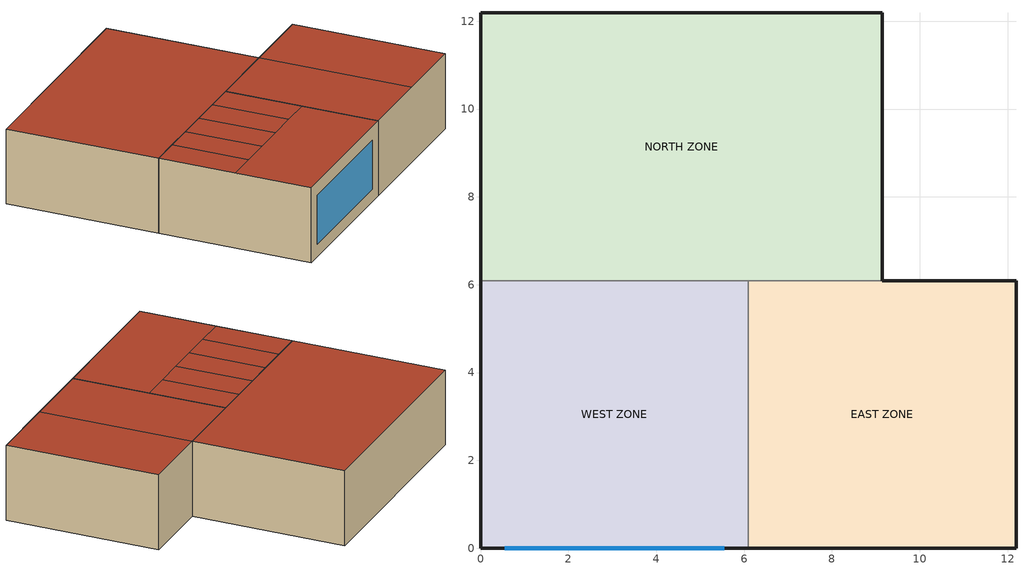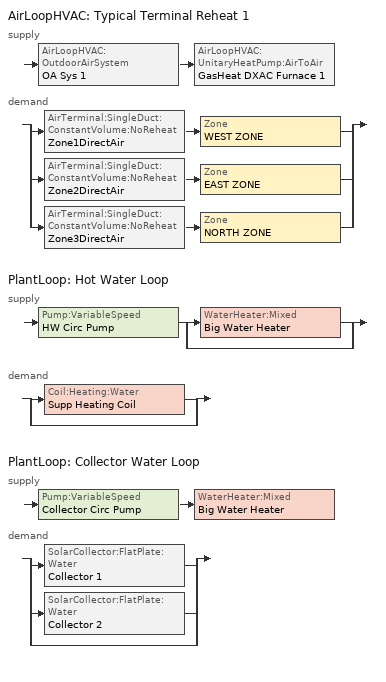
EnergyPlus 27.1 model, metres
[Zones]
WEST ZONE
 floor outside (FLOOR SLAB 8 IN): 0,0 0,6.1 6.1,6.1 6.1,0 z0
 wall outside (EXTWALL80): 0,6.1 0,0 6.1,0 z0:3.05
 wall to NORTH ZONE (PARTITION06): 6.1,6.1 0,6.1 z0:3.05
 wall to EAST ZONE (PARTITION06): 6.1,0 6.1,6.1 z0:3.05
 window (WIN-CON-LIGHT): 0.55,0 5.55,0 z0.5:2.5
 roof outside (ROOF34): 0,6.1 0,3.05 1.22,3.05 1.22,6.1 z3.05; 1.22,6.1 1.22,3.05 2.44,3.05 2.44,6.1 z3.05; 2.44,6.1 2.44,3.05 3.66,3.05 3.66,6.1 z3.05; 3.66,6.1 3.66,3.05 4.88,3.05 4.88,6.1 z3.05; 4.88,6.1 4.88,3.05 6.1,3.05 6.1,6.1 z3.05; 0,3.05 0,0 6.1,0 6.1,3.05 z3.05
EAST ZONE
 floor adiabatic (FLOOR SLAB 8 IN): 6.1,0 6.1,6.1 12.19,6.1 12.19,0 z0
 wall outside (EXTWALL80): 6.1,0 12.19,0 12.19,6.1 9.14,6.1 z0:3.05
 wall to NORTH ZONE (PARTITION06): 9.14,6.1 6.1,6.1 z0:3.05
 roof outside (ROOF34): 6.1,6.1 6.1,0 9.14,0 9.14,6.1 z3.05; 9.14,6.1 9.14,0 12.19,0 12.19,6.1 z3.05
NORTH ZONE
 floor adiabatic (FLOOR SLAB 8 IN): 0,6.1 0,12.19 9.14,12.19 9.14,6.1 z0
 wall outside (EXTWALL80): 9.14,6.1 9.14,12.19 0,12.19 0,6.1 z0:3.05
 roof outside (ROOF34): 0,12.19 0,6.1 9.14,6.1 9.14,12.19 z3.05
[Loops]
AirLoopHVAC 'Typical Terminal Reheat 1'
 supply: AirLoopHVAC:OutdoorAirSystem 'OA Sys 1' > AirLoopHVAC:UnitaryHeatPump:AirToAir 'GasHeat DXAC Furnace 1'
 demand: split
  | AirTerminal:SingleDuct:ConstantVolume:NoReheat 'Zone1DirectAir' > Zone 'WEST ZONE'
  | AirTerminal:SingleDuct:ConstantVolume:NoReheat 'Zone2DirectAir' > Zone 'EAST ZONE'
  | AirTerminal:SingleDuct:ConstantVolume:NoReheat 'Zone3DirectAir' > Zone 'NORTH ZONE'
PlantLoop 'Hot Water Loop'
 supply: Pump:VariableSpeed 'HW Circ Pump' > split
  | WaterHeater:Mixed 'Big Water Heater'
  | bypass
 demand: split
  | Coil:Heating:Water 'Supp Heating Coil'
  | bypass
PlantLoop 'Collector Water Loop'
 supply: Pump:VariableSpeed 'Collector Circ Pump' > WaterHeater:Mixed 'Big Water Heater'
 demand: split
  | SolarCollector:FlatPlate:Water 'Collector 1'
  | SolarCollector:FlatPlate:Water 'Collector 2'
  | bypass
[Building]
NONE: North Axis {deg}=0; Terrain=Suburbs; Loads Convergence Tolerance Value {W}=0.04; Temperature Convergence Tolerance Value {deltaC}=0.4; Solar Distribution=FullInteriorAndExterior; Maximum Number of Warmup Days=25; Minimum Number of Warmup Days=6
[Site:Location]
Miami Intl Ap FL USA WMO=722020: Latitude {deg}=25.82; Longitude {deg}=-80.3; Time Zone {hr}=-5; Elevation {m}=11
[SizingPeriod:DesignDay] Day of Month=21; Humidity Condition Type=Wetbulb; Barometric Pressure {Pa}=101217; Rain Indicator=No; Snow Indicator=No; Daylight Saving Time Indicator=No; Solar Model Indicator=ASHRAEClearSky
Name | Month | Day Type | Maximum Dry-Bulb Temperature {C} | Daily Dry-Bulb Temperature Range {deltaC} | Wetbulb or DewPoint at Maximum Dry-Bulb {C} | Wind Speed {m/s} | Wind Direction {deg} | Sky Clearness
Miami Intl Ap Ann Htg 99.6% Condns DB | 1 | WinterDesignDay | 8.7 | 0 | 8.7 | 3.8 | 340 | 0
Miami Intl Ap Ann Clg .4% Condns DB=>MWB | 7 | SummerDesignDay | 33.2 | 6.7 | 25.3 | 4.5 | 140 | 1
[Site:GroundTemperature:BuildingSurface]
20.03, 20.03, 20.13, 20.3, 20.43, 20.52, 20.62, 20.77, 20.78, 20.55, 20.44, 20.2
[Material] Thermal Absorptance=0.9
Name | Roughness | Thickness {m} | Conductivity {W/m-K} | Density {kg/m3} | Specific Heat {J/kg-K} | Solar Absorptance | Visible Absorptance
A1 - 1 IN STUCCO | Smooth | 0.0253898 | 0.691831 | 1858.142 | 836.8 | 0.92 | 0.92
C4 - 4 IN COMMON BRICK | Rough | 0.101498 | 0.726422 | 1922.216 | 836.8 | 0.76 | 0.76
E1 - 3 / 4 IN PLASTER OR GYP BOARD | Smooth | 0.01905 | 0.726422 | 1601.846 | 836.8 | 0.92 | 0.92
C6 - 8 IN CLAY TILE | Smooth | 0.203302 | 0.570761 | 1121.292 | 836.8 | 0.82 | 0.82
C10 - 8 IN HW CONCRETE | MediumRough | 0.203302 | 1.729577 | 2242.585 | 836.8 | 0.65 | 0.65
E2 - 1 / 2 IN SLAG OR STONE | Rough | 0.0127102 | 1.435549 | 881.0155 | 1673.6 | 0.55 | 0.55
E3 - 3 / 8 IN FELT AND MEMBRANE | Rough | 0.00954024 | 0.190253 | 1121.292 | 1673.6 | 0.75 | 0.75
B5 - 1 IN DENSE INSULATION | VeryRough | 0.0253898 | 0.0432394 | 91.30524 | 836.8 | 0.5 | 0.5
C12 - 2 IN HW CONCRETE | MediumRough | 0.0509016 | 1.729577 | 2242.585 | 836.8 | 0.65 | 0.65
[WindowMaterial:Glazing]
WIN-LAY-GLASS-LIGHT: Optical Data Type=SpectralAverage; Thickness {m}=0.003; Solar Transmittance at Normal Incidence=0.9; Front Side Solar Reflectance at Normal Incidence=0.031; Back Side Solar Reflectance at Normal Incidence=0.031; Visible Transmittance at Normal Incidence=0.9; Front Side Visible Reflectance at Normal Incidence=0.05; Back Side Visible Reflectance at Normal Incidence=0.05; Infrared Transmittance at Normal Incidence=0; Front Side Infrared Hemispherical Emissivity=0.84; Back Side Infrared Hemispherical Emissivity=0.84; Conductivity {W/m-K}=0.9
[Construction]
EXTWALL80: A1 - 1 IN STUCCO, C4 - 4 IN COMMON BRICK, E1 - 3 / 4 IN PLASTER OR GYP BOARD
PARTITION06: E1 - 3 / 4 IN PLASTER OR GYP BOARD, C6 - 8 IN CLAY TILE, E1 - 3 / 4 IN PLASTER OR GYP BOARD
FLOOR SLAB 8 IN: C10 - 8 IN HW CONCRETE
ROOF34: E2 - 1 / 2 IN SLAG OR STONE, E3 - 3 / 8 IN FELT AND MEMBRANE, B5 - 1 IN DENSE INSULATION, C12 - 2 IN HW CONCRETE
WIN-CON-LIGHT: WIN-LAY-GLASS-LIGHT
[Zone] Type=1; Multiplier=1; Ceiling Height {m}=autocalculate; Volume {m3}=autocalculate
WEST ZONE; EAST ZONE; NORTH ZONE
[People] Number of People Schedule=OFFICE OCCUPANCY; Number of People Calculation Method=people; Fraction Radiant=0.3; Activity Level Schedule=Activity Sch; Carbon Dioxide Generation Rate {m3/s-W}=3.82E-8; Mean Radiant Temperature Calculation Type=EnclosureAveraged; Work Efficiency Schedule=Work Eff Sch; Clothing Insulation Calculation Method=ClothingInsulationSchedule; Clothing Insulation Schedule=Clothing Sch; Air Velocity Schedule=Air Velo Sch; Thermal Comfort Model 1 Type=FANGER
Name | Zone or ZoneList or Space or SpaceList | Number of People
WEST ZONE PEOPLE | WEST ZONE | 3
EAST ZONE | EAST ZONE | 3
NORTH ZONE | NORTH ZONE | 4
[Lights] Schedule=OFFICE LIGHTING; Design Level Calculation Method=LightingLevel; Return Air Fraction=0; Fraction Radiant=0.2; Fraction Visible=0.2; Fraction Replaceable=0
Name | Zone or ZoneList or Space or SpaceList | Lighting Level {W}
EAST ZONE Lights 1 | EAST ZONE | 1464.375
NORTH ZONE Lights 1 | NORTH ZONE | 878.6252
[ElectricEquipment] Schedule=INTERMITTENT; Design Level Calculation Method=EquipmentLevel; Fraction Latent=0; Fraction Radiant=0.3; Fraction Lost=0
Name | Zone or ZoneList or Space or SpaceList | Design Level {W}
WEST ZONE ElecEq 1 | WEST ZONE | 2928.751
EAST ZONE ElecEq 1 | EAST ZONE | 1464.375
NORTH ZONE ElecEq 1 | NORTH ZONE | 2928.751
[ZoneControl:Thermostat]
Zone 2 Thermostat: Zone or ZoneList=EAST ZONE; Control Type Schedule=Zone Control Type Sched; Control 1=Dual Setpoint with DB
[ThermostatSetpoint:DualSetpoint]
Dual Setpoint with DB: Heating Setpoint Temperature Schedule=Heating Setpoints; Cooling Setpoint Temperature Schedule=Cooling Setpoints
[AirTerminal:SingleDuct:ConstantVolume:NoReheat] Availability Schedule=FanAndCoilAvailSched
Name | Maximum Air Flow Rate {m3/s}
Zone1DirectAir; Zone3DirectAir | 0.544
Zone2DirectAir | 0.512
[Zone equipment]
WEST ZONE: Zone1DirectAir
EAST ZONE: Zone2DirectAir
NORTH ZONE: Zone3DirectAir
[Fan:OnOff]
Supply Fan 1: Availability Schedule=FanAndCoilAvailSched; Fan Total Efficiency=0.7; Pressure Rise {Pa}=600; Maximum Flow Rate {m3/s}=1.6; Motor Efficiency=0.9; Motor In Airstream Fraction=1
[Coil:Cooling:DX:SingleSpeed]
Furnace ACDXCoil 1: Availability Schedule=FanAndCoilAvailSched; Gross Rated Total Cooling Capacity {W}=32000; Gross Rated Sensible Heat Ratio=0.75; Gross Rated Cooling COP {W/W}=3; Rated Air Flow Rate {m3/s}=1.6; 2023 Rated Evaporator Fan Power Per Volume Flow Rate {W/(m3/s)}=934.4; Total Cooling Capacity Function of Temperature Curve=HPCoolCAPFT; Total Cooling Capacity Function of Flow Fraction Curve=HPCoolCapFFF; Energy Input Ratio Function of Temperature Curve=HPCoolEIRFT; Energy Input Ratio Function of Flow Fraction Curve=HPCoolEIRFFF; Part Load Fraction Correlation Curve=HPCoolPLFFPLR; Nominal Time for Condensate Removal to Begin {s}=1000; Ratio of Initial Moisture Evaporation Rate and Steady State Latent Capacity=0.4; Maximum Cycling Rate {cycles/hr}=4; Latent Capacity Time Constant {s}=45
[Coil:Heating:DX:SingleSpeed]
HP DX Heating Coil 1: Availability Schedule=FanAndCoilAvailSched; Gross Rated Heating Capacity {W}=32000; Gross Rated Heating COP {W/W}=2.75; Rated Air Flow Rate {m3/s}=1.6; 2023 Rated Supply Fan Power Per Volume Flow Rate {W/(m3/s)}=934.4; Heating Capacity Function of Temperature Curve=HPACHeatCapFT; Heating Capacity Function of Flow Fraction Curve=HPACHeatCapFFF; Energy Input Ratio Function of Temperature Curve=HPACHeatEIRFT; Energy Input Ratio Function of Flow Fraction Curve=HPACHeatEIRFFF; Part Load Fraction Correlation Curve=HPACHEATPLFFPLR; Minimum Outdoor Dry-Bulb Temperature for Compressor Operation {C}=-5; Maximum Outdoor Dry-Bulb Temperature for Defrost Operation {C}=5; Crankcase Heater Capacity {W}=200; Maximum Outdoor Dry-Bulb Temperature for Crankcase Heater Operation {C}=10; Defrost Strategy=Resistive; Defrost Control=TIMED; Defrost Time Period Fraction=0.166667; Resistive Defrost Heater Capacity {W}=20000
[AirLoopHVAC:UnitaryHeatPump:AirToAir]
GasHeat DXAC Furnace 1: Availability Schedule=FanAndCoilAvailSched; Cooling Supply Air Flow Rate {m3/s}=1.6; Heating Supply Air Flow Rate {m3/s}=1.6; No Load Supply Air Flow Rate {m3/s}=1.6; Controlling Zone or Thermostat Location=East Zone; Supply Air Fan=Supply Fan 1; Heating Coil=HP DX Heating Coil 1; Cooling Coil=Furnace ACDXCoil 1; Supplemental Heating Coil=Supp Heating Coil; Maximum Supply Air Temperature from Supplemental Heater {C}=80; Maximum Outdoor Dry-Bulb Temperature for Supplemental Heater Operation {C}=20; Fan Placement=BlowThrough; Supply Air Fan Operating Mode Schedule=ContinuousFanSchedule; Dehumidification Control Type=CoolReheat
[Controller:OutdoorAir]
OA Controller 1: Minimum Outdoor Air Flow Rate {m3/s}=0.25; Maximum Outdoor Air Flow Rate {m3/s}=1.6; Economizer Control Type=ElectronicEnthalpy; Economizer Control Action Type=ModulateFlow; Economizer Maximum Limit Dry-Bulb Temperature {C}=23; Economizer Maximum Limit Dewpoint Temperature {C}=13.5; Electronic Enthalpy Limit Curve=ElectronicEnthalpyCurveA; Economizer Minimum Limit Dry-Bulb Temperature {C}=14; Lockout Type=NoLockout; Minimum Limit Type=FixedMinimum; Minimum Outdoor Air Schedule=OAFractionSched; Time of Day Economizer Control Schedule=TimeOfDayEconomizerSch; High Humidity Control=Yes; Humidistat Control Zone=EAST ZONE; High Humidity Outdoor Air Flow Ratio=0.9; Control High Indoor Humidity Based on Outdoor Humidity Ratio=Yes
[AirLoopHVAC]
Typical Terminal Reheat 1: Design Supply Air Flow Rate {m3/s}=1.6
[AvailabilityManager:Scheduled]
Name | Schedule
Furnace 1 Avail | FanAndCoilAvailSched
Outdoor Air 1 Avail | OutdoorAirAvailSched
[SetpointManager:SingleZone:Reheat]
Supply Air Temp Manager 1: Control Variable=Temperature; Minimum Supply Air Temperature {C}=14; Maximum Supply Air Temperature {C}=23; Control Zone=East Zone; Setpoint Node or NodeList=Air Loop Outlet Node
[SetpointManager:MixedAir]
Mixed Air Temp Manager 1: Control Variable=Temperature; Setpoint Node or NodeList=Mixed Air Node
[SolarCollector:FlatPlate:Water] SolarCollectorPerformance=Alternate Energy Technologies AE-32; Maximum Flow Rate {m3/s}=0.00002
Name | Surface
Collector 1 | Zn001:Roof001
Collector 2 | Zn001:Roof002
[SolarCollectorPerformance:FlatPlate]
Alternate Energy Technologies AE-32: Gross Area {m2}=3.7162; Test Fluid=WATER; Test Flow Rate {m3/s}=3.88e-05; Test Correlation Type=INLET; Coefficient 1 of Efficiency Equation=0.691; Coefficient 2 of Efficiency Equation {W/m2-K}=-3.396; Coefficient 3 of Efficiency Equation {W/m2-K2}=-0.00193; Coefficient 2 of Incident Angle Modifier=-0.1939; Coefficient 3 of Incident Angle Modifier=-0.0055
[PlantLoop] Fluid Type=Water; Plant Equipment Operation Scheme=Hot Loop Operation; Minimum Loop Temperature {C}=10; Minimum Loop Flow Rate {m3/s}=0; Plant Loop Volume {m3}=autocalculate; Load Distribution Scheme=Optimal
Name | Maximum Loop Temperature {C} | Maximum Loop Flow Rate {m3/s}
Hot Water Loop | 100 | 0.0043
Collector Water Loop | 98 | 0.001
[PlantEquipmentOperationSchemes]
Hot Loop Operation: Control Scheme 1=Water Heater Only; Control Scheme 1 Schedule=ON
[PlantEquipmentOperation:HeatingLoad]
Water Heater Only: Load Range 1 Lower Limit {W}=0; Load Range 1 Upper Limit {W}=10000000; Range 1 Equipment List=heating plant
[PlantEquipmentList]
heating plant: Big Water Heater
[SetpointManager:Scheduled] Control Variable=Temperature
Name | Schedule | Setpoint Node or NodeList
Hot Water Loop Setpoint Manager | HW Loop Temp Schedule | Hot Water Loop Setpoint Node List
Collector Water Loop Setpoint Manager | Collector Loop Temp Schedule | Collector Water Loop Setpoint Node List
[WaterHeater:Mixed]
Big Water Heater: Tank Volume {m3}=0.151; Setpoint Temperature Schedule=Hot Water Setpoint Temperature Schedule; Deadband Temperature Difference {deltaC}=5; Maximum Temperature Limit {C}=82.2222; Heater Control Type=CYCLE; Heater Maximum Capacity {W}=20000; Heater Fuel Type=Electricity; Heater Thermal Efficiency=0.96; Ambient Temperature Indicator=SCHEDULE; Ambient Temperature Schedule=Hot Water Ambient Temperature Schedule; Off Cycle Loss Coefficient to Ambient Temperature {W/K}=5; On Cycle Loss Coefficient to Ambient Temperature {W/K}=5; Use Side Effectiveness=1; Source Side Effectiveness=1; Use Side Design Flow Rate {m3/s}=0.005; Source Side Design Flow Rate {m3/s}=0.006
[Pump:VariableSpeed] Design Pump Head {Pa}=45000; Motor Efficiency=0.87; Fraction of Motor Inefficiencies to Fluid Stream=0; Coefficient 1 of the Part Load Performance Curve=0; Coefficient 2 of the Part Load Performance Curve=1; Coefficient 3 of the Part Load Performance Curve=0; Coefficient 4 of the Part Load Performance Curve=0; Design Minimum Flow Rate {m3/s}=0; Pump Control Type=INTERMITTENT
Name | Design Maximum Flow Rate {m3/s} | Design Power Consumption {W}
HW Circ Pump | 0.013 | 1000
Collector Circ Pump | 0.0075 | 700
[Coil:Heating:Water]
Supp Heating Coil: Availability Schedule=FanAndCoilAvailSched; U-Factor Times Area Value {W/K}=500; Maximum Water Flow Rate {m3/s}=0.0015; Performance Input Method=UFactorTimesAreaAndDesignWaterFlowRate; Rated Capacity {W}=autosize; Rated Inlet Water Temperature {C}=82.2; Rated Inlet Air Temperature {C}=16.6; Rated Outlet Water Temperature {C}=71.1; Rated Outlet Air Temperature {C}=32.2
[Schedule:Compact]
Activity Sch: Through: 12/31, For: AllDays, Until: 24:00, 131.8
Work Eff Sch: Through: 12/31, For: AllDays, Until: 24:00, 0
Clothing Sch; FanAndCoilAvailSched; ContinuousFanSchedule: Through: 12/31, For: AllDays, Until: 24:00, 1
Air Velo Sch: Through: 12/31, For: AllDays, Until: 24:00, 0.137
OFFICE OCCUPANCY: Through: 12/31, For: WeekDays SummerDesignDay, Until: 7:00, 0, Until: 8:00, 0.3, Until: 12:00, 1, Until: 13:00, 0.5, Until: 16:00, 1, Until: 17:00, 0.5, Until: 18:00, 0.1, Until: 24:00, 0, For: AllOtherDays, Until: 24:00, 0
INTERMITTENT: Through: 12/31, For: WeekDays SummerDesignDay, Until: 8:00, 0, Until: 18:00, 1, Until: 24:00, 0, For: AllOtherDays, Until: 24:00, 0
OFFICE LIGHTING: Through: 12/31, For: WeekDays SummerDesignDay, Until: 6:00, 0.05, Until: 7:00, 0.2, Until: 17:00, 1, Until: 18:00, 0.5, Until: 24:00, 0.05, For: AllOtherDays, Until: 24:00, 0.05
OAFractionSched: Through: 12/31, For: AllDays, Until: 7:00, 0.05, Until: 18:00, 1, Until: 24:00, 0.05
OutdoorAirAvailSched: Through: 3/31, For: WeekDays, Until: 24:00, 1, For: AllOtherDays, Until: 24:00, 0, Through: 9/30, For: WeekDays SummerDesignDay, Until: 7:00, 0, Until: 18:00, 1, Until: 24:00, 0, For: AllOtherDays, Until: 24:00, 0, Through: 12/31, For: AllDays, Until: 24:00, 1
Heating Setpoints: Through: 12/31, For: AllDays, Until:  7:00, 18, Until: 18:00, 21, Until: 24:00, 18
Cooling Setpoints: Through: 12/31, For: AllDays, Until:  7:00, 30, Until: 18:00, 24, Until: 24:00, 30
Zone Control Type Sched: Through: 12/31, For: AllDays, Until: 24:00, 4
TimeOfDayEconomizerSch: Through: 12/31, For: WeekDays, Until: 7:00, 0, Until: 7:30, 1, Until: 24:00, 0, For: AllOtherDays, Until: 24:00, 0
ON: Through: 12/31, For: Alldays, Until: 24:00, 1
HOT WATER AMBIENT TEMPERATURE SCHEDULE: Through: 12/31, For: AllDays, Until: 24:00, 22
HOT WATER SETPOINT TEMPERATURE SCHEDULE; HW LOOP TEMP SCHEDULE: Through: 3/31, For: AllDays, Until: 24:00, 60, Through: 9/30, For: AllDays, Until: 24:00, 45, Through: 12/31, For: AllDays, Until: 24:00, 60
Collector LOOP TEMP SCHEDULE: Through: 12/31, For: AllDays, Until: 24:00, 25
[Curve:Quadratic]
Name | Coefficient1 Constant | Coefficient2 x | Coefficient3 x**2 | Minimum Value of x | Maximum Value of x
HPCoolCapFFF | 0.8 | 0.2 | 0 | 0.5 | 1.5
HPCoolEIRFFF | 1.1552 | -0.1808 | 0.0256 | 0.5 | 1.5
HPCoolPLFFPLR; HPACHEATPLFFPLR | 0.85 | 0.15 | 0 | 0 | 1
HPACHeatEIRFFF | 1.3824 | -0.4336 | 0.0512 | 0 | 1
[Curve:Cubic]
Name | Coefficient1 Constant | Coefficient2 x | Coefficient3 x**2 | Coefficient4 x**3 | Minimum Value of x | Maximum Value of x | Input Unit Type for X | Output Unit Type
ElectronicEnthalpyCurveA | 0.013427 | -0.00047892 | 5.3352e-05 | -1.8103e-06 | 16.6 | 29.13
HPACHeatCapFT | 0.758746 | 0.027626 | 0.000148716 | 3.4992e-06 | -20 | 20 | Temperature | Dimensionless
HPACHeatCapFFF | 0.84 | 0.16 | 0 | 0 | 0.5 | 1.5
HPACHeatEIRFT | 1.19248 | -0.0300438 | 0.00103745 | -2.3328e-05 | -20 | 20 | Temperature | Dimensionless
[Curve:Biquadratic] Minimum Value of x=12.77778; Maximum Value of x=23.88889; Minimum Value of y=18; Maximum Value of y=46.11111; Input Unit Type for X=Temperature; Input Unit Type for Y=Temperature; Output Unit Type=Dimensionless
Name | Coefficient1 Constant | Coefficient2 x | Coefficient3 x**2 | Coefficient4 y | Coefficient5 y**2 | Coefficient6 x*y
HPCoolCAPFT | 0.942588 | 0.00954335 | 0.00068377 | -0.0110427 | 5.249e-06 | -9.72e-06
HPCoolEIRFT | 0.342414 | 0.034885 | -0.0006237 | 0.00497722 | 0.000437951 | -0.000728028
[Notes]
HPAirToAir_wSolarCollectorHWCoil.idf
Basic file description:  1 story building divided into 3 interior conditioned zones. Roof with no plenum.
Highlights:              Example of AirToAir Heat Pump With supplemental hot water heating coil. A thermostat and
humidistat are used to control temperature and relative humidity. The hot water plant loop
on the source side is connected to a flat plate solar collector water heater loop and a hot
water tank (WaterHeater:Mixed) with a electrical heating element.
Simulation Location/Run: Miami Intl Ap FL USA WMO=722020, 2 design days, 2 run periods.
Run Control executes the run periods and design days. A Miami weather file is required.
Location:                Miami, FL USA
Design Days:             Miami Intl Ap FL USA Annual Heating 99.6%, MaxDB=8.7°C
Miami Intl Ap FL USA Annual Cooling (DB=>MWB) .4%, MaxDB=33.2°C MWB=25.3°C
Run Period (Weather File): Winter 1/14, Summer 7/7.
Run Control:             No Zone or System sizing required. Simulation uses weather file for run periods.
Building: Single floor rectangular L-shaped building 40 ft south wall, 40 ft west wall, zone height 10 feet.
There is a single window in the West zone south wall. The walls are 1 in stucco over 4 in common brick
and gypboard. The roof is a built up roof with 1/2 in stone over 3/8 in felt over 1 in dense insulation
supported by 2 in heavy weight concrete. The window is single pane 3mm clear.
The window to wall ratio is approximately 0.07.
The building is oriented due north.
Floor Area:        130.1 m2 (1403 ft2)
Number of Stories: 1
Zone Description Details:
|        West        |         East           |    window = *
Internal gains description:     ZONE West  - lighting is 0 watts, equip is 2928.751 watts, 3 occupants
Internal gains description:     ZONE North - lighting is 878.6252 watts, equip is 2928.751 watts, 4 occupants
Internal gains description:     ZONE East  - lighting is 1464.375 watts, equip is 1464.375 watts, 3 occupants
Interzone Surfaces:             3 interzone surfaces (see diagram)
Internal Mass:                  None
Windows:                        1 - single pane clear 3mm glass
Detached Shading:               None
Daylight:                       None
Natural Ventilation:            None
Compact Schedules:              Yes
Solair Distribution:            FullInteriorAndExterior
HVAC:                           3 zone central system using single air loop. DX cooling coil, DX heating coil and hot
water coil supplemental heating coil. A hot water plant loop provides the hot water.
Dual setpoint thermostat with setback temperature. Cooling setpoint is 24 C in the
daytime with 30 C set up temperature. Heating setpoint is 21 C in the daytime with
18 C set back temperature. Humidistat is set at 50% all year. An economizer is used
to provide free cooling when available. The economizer uses a 25 C maximum and 14 C
minimum outdoor temperature limit. In addition, a maximum outdoor dew point
temperature of 13.5 C and an electronic enthalpy curve (A) is used to further
limit economizer operation. A high humidity control option also increases the amount
of outdoor air when indoor relative humidities are above the humidistat set point
and the outdoor air humidity ratio is lower than the indoor humidity ratio.
Fresh air is also introduced each weekday from 7:00 am to 7:30 am to purge contaminants
from the building interior.
Zonal Equipment:                AirTerminal:SingleDuct:Uncontrolled
Central Air Handling Equipment: Yes
System Equipment Autosize:      No
Purchased Cooling:              No
Purchased Heating:              No
Purchased Chilled Water:        No
Purchased Hot Water:            No
HVAC System:                    AirLoopHVAC:Unitary:Furnace:HeatCool
Coils:                          Coil:Cooling:DX:SingleSpeed, Coil:Heating:Fuel
Pumps:                          None
Boilers:                        None
Chillers:                       None
Towers:                         None
Standard Reports:               None
Timestep or Hourly Variables:   Timestep
Time bins Report:               None
HTML Report:                    None
Environmental Emissions:        None
Utility Tariffs:                None
